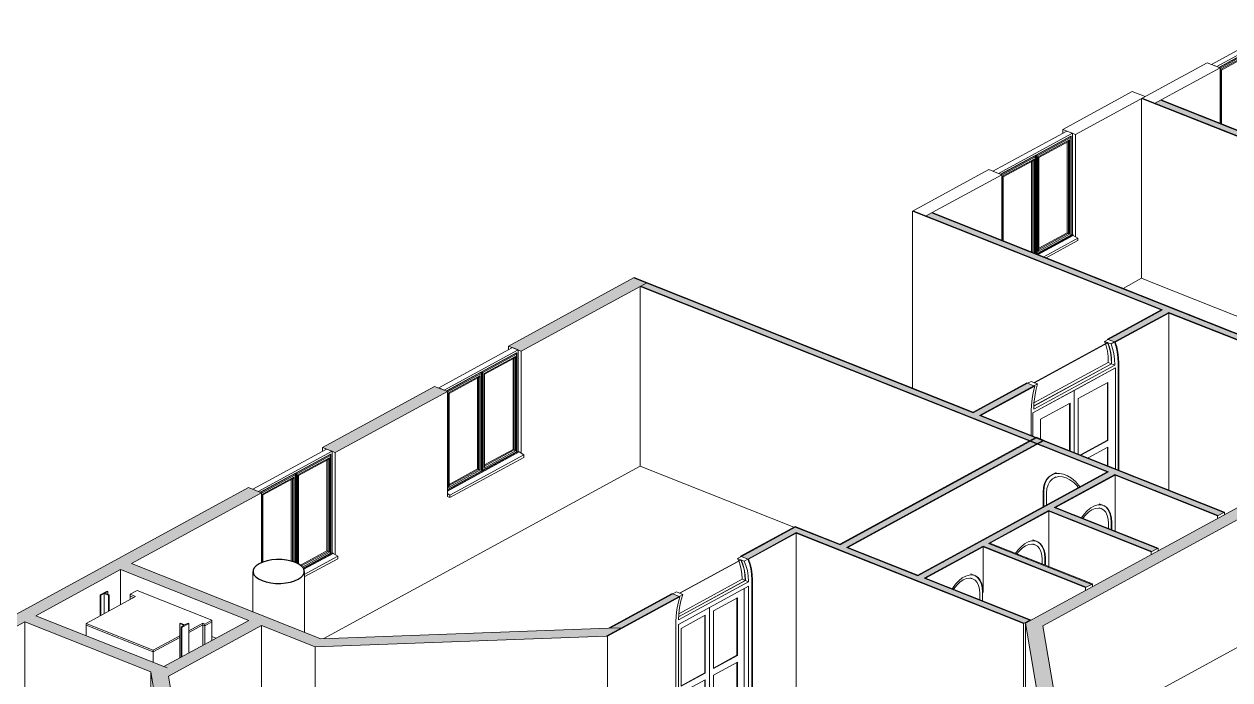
# Model space of a CAD drawing. Header units: millimetres. Extents: x -44545 to 51785, y -22696 to 32686.
# Drawn here: x -12067 to 2243, y 8162 to 15943 of the extents above; entities that cross this region are included whole.
import ezdxf

# ---------------------------------------------------------------- set-up
doc = ezdxf.new("R2010")
doc.units = ezdxf.units.MM
for name, color, linetype, lineweight in [('A-COLS', 52, 'Continuous', 9), ('A-DOOR', 31, 'Continuous', 9), ('A-DOOR-FRAM', 31, 'Continuous', 9), ('A-DOOR-GLAZ', 31, 'Continuous', 9), ('A-FLOR', 192, 'Continuous', 9), ('A-GLAZ', 151, 'Continuous', 9), ('A-WALL', 113, 'Continuous', 9), ('A-WALL-FNSH', 113, 'Continuous', 25), ('A-WALL-PATT', 111, 'Continuous', 25), ('I-WALL', 2, 'Continuous', 9), ('Q-SPCQ', 91, 'Continuous', 9), ('S-FNDN', 32, 'Continuous', 9)]:
    doc.layers.add(name, color=color, linetype=linetype, lineweight=lineweight)
pattern_1 = [(0, (-8200.58, -15301.14), (812.8, 94.516), [33.528, -576.072, 33.528, -3827.272]), (0, (-8200.58, -15301.14), (812.8, 94.516), [-643.128, -576.072, 33.528, -1185.672, -2032]), (0, (-8200.58, -15301.14), (812.8, 94.516), [-2438.4, 33.528, -576.072, 33.528, -1388.872]), (0, (-8200.58, -15301.14), (812.8, 94.516), [-3081.528, -372.872, 33.528, -982.472]), (141.144, (-7895.78, -15253.88), (-582.37765, 280.1508), [21.528, -369.883, -2478.932]), (141.144, (-7895.78, -15253.88), (-582.37765, 280.1508), [-391.41, 21.528, -369.883, -2087.522]), (141.144, (-7895.78, -15253.88), (-582.37765, 280.1508), [-782.821, 21.528, -761.293, -1304.701]), (141.144, (-7895.78, -15253.88), (-582.37765, 280.1508), [-1565.641, 21.528, -369.883, -913.291]), (141.144, (-7895.78, -15253.88), (-582.37765, 280.1508), [-1957.051, 21.528, -239.413, -652.35]), (141.144, (-7895.78, -15253.88), (-582.37765, 280.1508), [-2217.992, 21.528, -630.823]), (218.856, (-7794.18, -15064.85), (-230.4253, -374.66855), [21.528, -369.883, -2478.932]), (218.856, (-7794.18, -15064.85), (-230.4253, -374.66855), [-391.41, 21.528, -369.883, -2087.522]), (218.856, (-7794.18, -15064.85), (-230.4253, -374.66855), [-782.821, 21.528, -761.293, -1304.701]), (218.856, (-7794.18, -15064.85), (-230.4253, -374.66855), [-1565.641, 21.528, -369.883, -913.291]), (218.856, (-7794.18, -15064.85), (-230.4253, -374.66855), [-1957.051, 21.528, -239.413, -652.35]), (218.856, (-7794.18, -15064.85), (-230.4253, -374.66855), [-2217.992, 21.528, -630.823])]

# ---------------------------------------------------------------- blocks, each defined once
blk = doc.blocks.new('Double Shutter-Arch - ext 2-236541-3D Section 3')
at = {"layer": 'A-DOOR'}
for p, q in [((-3935, 7260), (-3935, 9019)), ((-3935, 9019), (-3935, 7260)), ((-3887, 8982), (-3601, 9137)), ((-3607, 8453), (-3607, 9134)), ((-3601, 9137), (-3601, 8451)), ((-4270, 8773), (-3984, 8929)), ((-3990, 8245), (-3990, 8925)), ((-3984, 8929), (-3984, 8242)), ((-3887, 8296), (-3887, 8982)), ((-4270, 8087), (-4270, 8773)), ((-3887, 8301), (-3607, 8453)), ((-3601, 8451), (-3887, 8296)), ((-3607, 8453), (-3601, 8451)), ((-3887, 8216), (-3601, 8372)), ((-3607, 7666), (-3607, 8368)), ((-3601, 8372), (-3601, 7663)), ((-4270, 8092), (-3990, 8245)), ((-3984, 8242), (-4270, 8087)), ((-4270, 8007), (-3984, 8163)), ((-3990, 8245), (-3984, 8242)), ((-3990, 7457), (-3990, 8160)), ((-3984, 8163), (-3984, 7455)), ((-3887, 7508), (-3887, 8216)), ((-4270, 7299), (-4270, 8007)), ((-3887, 7513), (-3607, 7666)), ((-3601, 7663), (-3887, 7508)), ((-3607, 7666), (-3601, 7663)), ((-4270, 7304), (-3990, 7457)), ((-3984, 7455), (-4270, 7299)), ((-3990, 7457), (-3984, 7455)), ((-3935, 7260), (-3520, 7486)), ((-4302, 7060), (-3935, 7260))]:
    blk.add_line(p, q, dxfattribs=at)
at = {"layer": 'A-DOOR-FRAM', "lineweight": 18}
for p, q in [((-3555, 9626), (-3599, 9602)), ((-3599, 9602), (-3523, 9572)), ((-3479, 9596), (-3555, 9626)), ((-3523, 9572), (-3479, 9596)), ((-4325, 9207), (-4369, 9183)), ((-4369, 9183), (-4293, 9153)), ((-4249, 9176), (-4325, 9207)), ((-4293, 9153), (-4249, 9176))]:
    blk.add_line(p, q, dxfattribs=at)
at = {"layer": 'A-DOOR-FRAM'}
for p, q in [((-3586, 9575), (-3599, 9602)), ((-3550, 9426), (-3560, 9491)), ((-3470, 9326), (-4302, 8873)), ((-4298, 8946), (-3547, 9356)), ((-3547, 9356), (-3550, 9426)), ((-3507, 9340), (-3547, 9356)), ((-3470, 9326), (-3507, 9340)), ((-3432, 7488), (-3432, 9347)), ((-4302, 8820), (-3470, 9272)), ((-3520, 7486), (-3520, 9246)), ((-3470, 9272), (-3470, 7467)), ((-4302, 8820), (-4302, 7014)), ((-3470, 7467), (-3520, 7486)), ((-3470, 7467), (-3432, 7488)), ((-4302, 7014), (-4331, 6998))]:
    blk.add_line(p, q, dxfattribs=at)
for points in [[(-3432, 9347, 0), (-3435, 9416, 0), (-3443, 9482, 0), (-3458, 9542, 0), (-3479, 9596, 0)], [(-3560, 9491, 0), (-3576, 9550, 0), (-3586, 9575, 0)], [(-3523, 9572, 0), (-3500, 9520, 0), (-3484, 9461, 0), (-3474, 9395, 0), (-3470, 9326, 0)], [(-4302, 8873, 0), (-4298, 8946, 0), (-4288, 9022, 0), (-4272, 9099, 0), (-4249, 9176, 0)]]:
    blk.add_polyline3d(points, dxfattribs=at)
at = {"layer": 'A-DOOR-GLAZ', "lineweight": 18}
for p, q in [((-3562, 9588), (-4289, 9192)), ((-3559, 9587), (-3562, 9588)), ((-4286, 9191), (-3559, 9587)), ((-4289, 9192), (-4286, 9191))]:
    blk.add_line(p, q, dxfattribs=at)
at = {"layer": 'A-DOOR-GLAZ'}
for p, q in [((-3562, 9588), (-3561, 9586)), ((-3510, 9341), (-4300, 8911)), ((-4300, 8908), (-3507, 9340)), ((-3510, 9341), (-3507, 9340))]:
    blk.add_line(p, q, dxfattribs=at)
for points in [[(-3561, 9585, 0), (-3540, 9535, 0), (-3523, 9476, 0), (-3513, 9411, 0), (-3510, 9341, 0)], [(-3507, 9340, 0), (-3510, 9410, 0), (-3520, 9475, 0), (-3537, 9534, 0), (-3559, 9587, 0)]]:
    blk.add_polyline3d(points, dxfattribs=at)
blk = doc.blocks.new('Double Shutter-Arch - ext-V36-3D Section 3')
at = {"layer": 'A-DOOR'}
for p, q in [((886, 11863), (395, 11596)), ((886, 10666), (886, 11863)), ((395, 11596), (-95, 11329)), ((395, 11596), (395, 10861)), ((395, 10861), (395, 11596)), ((444, 11499), (795, 11690)), ((789, 11006), (789, 11687)), ((795, 11690), (795, 11004)), ((444, 10842), (444, 11499)), ((-95, 11329), (-95, 11056)), ((-4, 11255), (347, 11446)), ((341, 10883), (341, 11443)), ((347, 11446), (347, 10880)), ((-4, 11020), (-4, 11255)), ((469, 10832), (789, 11006)), ((795, 11004), (475, 10830)), ((559, 10796), (795, 10924)), ((795, 11004), (789, 11006)), ((789, 10705), (789, 10921)), ((795, 10924), (795, 10703))]:
    blk.add_line(p, q, dxfattribs=at)
at = {"layer": 'A-DOOR-FRAM', "lineweight": 18}
for p, q in [((798, 12202), (755, 12179)), ((755, 12179), (832, 12149)), ((874, 12172), (798, 12202)), ((832, 12149), (874, 12172)), ((-117, 11704), (-159, 11681)), ((-159, 11681), (-83, 11651)), ((-41, 11674), (-117, 11704)), ((-83, 11651), (-41, 11674))]:
    blk.add_line(p, q, dxfattribs=at)
at = {"layer": 'A-DOOR-FRAM'}
for p, q in [((766, 12151), (755, 12179)), ((876, 11898), (-85, 11374)), ((-82, 11448), (800, 11928)), ((839, 11913), (800, 11928)), ((876, 11898), (839, 11913)), ((915, 11919), (915, 10655)), ((-95, 11329), (886, 11863)), ((886, 11863), (886, 10666)), ((-95, 11056), (-95, 11329))]:
    blk.add_line(p, q, dxfattribs=at)
for points in [[(915, 11919, 0), (912, 11988, 0), (905, 12054, 0), (892, 12115, 0), (874, 12172, 0)], [(800, 11928, 0), (797, 11998, 0), (789, 12063, 0), (775, 12124, 0), (766, 12151, 0)], [(832, 12149, 0), (851, 12094, 0), (865, 12033, 0), (873, 11967, 0), (876, 11898, 0)], [(-85, 11374, 0), (-82, 11447, 0), (-74, 11522, 0), (-60, 11597, 0), (-41, 11674, 0)]]:
    blk.add_polyline3d(points, dxfattribs=at)
at = {"layer": 'A-DOOR-GLAZ', "lineweight": 18}
for p, q in [((792, 12165), (-80, 11690)), ((-77, 11688), (795, 12163)), ((795, 12163), (792, 12165)), ((-80, 11690), (-77, 11688))]:
    blk.add_line(p, q, dxfattribs=at)
at = {"layer": 'A-DOOR-GLAZ'}
for p, q in [((-84, 11410), (839, 11913)), ((836, 11914), (-83, 11413)), ((836, 11914), (839, 11913))]:
    blk.add_line(p, q, dxfattribs=at)
for points in [[(792, 12165, 0), (811, 12109, 0), (812, 12107, 0)], [(839, 11913, 0), (837, 11982, 0), (828, 12047, 0), (814, 12108, 0), (795, 12163, 0)], [(812, 12106, 0), (825, 12049, 0), (834, 11983, 0), (836, 11914, 0)]]:
    blk.add_polyline3d(points, dxfattribs=at)
blk = doc.blocks.new('Single Arch - wc-V37-3D Section 3')
at = {"layer": 'A-DOOR'}
for p, q in [((177, 10570), (154, 10557)), ((68, 10382), (68, 10238))]:
    blk.add_line(p, q, dxfattribs=at)
blk.add_polyline3d([(444, 10444, 0), (429, 10463, 0), (389, 10504, 0), (345, 10536, 0), (300, 10560, 0), (255, 10572, 0), (211, 10574, 0), (171, 10565, 0), (136, 10546, 0), (107, 10516, 0), (85, 10478, 0), (72, 10433, 0), (68, 10382, 0)], dxfattribs=at)
at = {"layer": 'A-DOOR-FRAM'}
for p, q in [((180, 10623), (132, 10597)), ((34, 10395), (34, 10220)), ((68, 10238), (68, 10382))]:
    blk.add_line(p, q, dxfattribs=at)
for points in [[(103, 10577, 0), (73, 10543, 0), (52, 10500, 0), (38, 10450, 0), (34, 10395, 0)], [(68, 10382, 0), (72, 10433, 0), (85, 10478, 0), (107, 10516, 0), (136, 10546, 0), (171, 10565, 0), (211, 10574, 0), (255, 10572, 0), (300, 10560, 0), (345, 10536, 0), (389, 10504, 0), (429, 10463, 0), (444, 10444, 0)]]:
    blk.add_polyline3d(points, dxfattribs=at)
blk = doc.blocks.new('Single Arch - wc-V38-3D Section 3')
at = {"layer": 'A-DOOR'}
for p, q in [((718, 10194), (691, 10204)), ((803, 9957), (803, 10018))]:
    blk.add_line(p, q, dxfattribs=at)
blk.add_polyline3d([(803, 10018, 0), (800, 10069, 0), (788, 10113, 0), (770, 10150, 0), (745, 10177, 0), (715, 10195, 0), (681, 10201, 0), (644, 10196, 0), (605, 10180, 0), (567, 10154, 0), (530, 10118, 0), (498, 10079, 0)], dxfattribs=at)
at = {"layer": 'A-DOOR-FRAM'}
for p, q in [((734, 10236), (693, 10252)), ((803, 10018), (803, 9957)), ((833, 9946), (833, 10034))]:
    blk.add_line(p, q, dxfattribs=at)
for points in [[(498, 10079, 0), (530, 10118, 0), (567, 10154, 0), (605, 10180, 0), (644, 10196, 0), (681, 10201, 0), (715, 10195, 0), (745, 10177, 0), (770, 10150, 0), (788, 10113, 0), (800, 10069, 0), (803, 10018, 0)], [(833, 10034, 0), (829, 10089, 0), (817, 10138, 0), (799, 10179, 0), (773, 10210, 0), (745, 10231, 0)]]:
    blk.add_polyline3d(points, dxfattribs=at)
blk = doc.blocks.new('Single Arch - wc-V39-3D Section 3')
at = {"layer": 'A-DOOR'}
for p, q in [((-69, 9765), (-96, 9775)), ((16, 9536), (16, 9589))]:
    blk.add_line(p, q, dxfattribs=at)
blk.add_polyline3d([(16, 9589, 0), (12, 9640, 0), (1, 9684, 0), (-17, 9721, 0), (-42, 9748, 0), (-72, 9766, 0), (-106, 9772, 0), (-143, 9767, 0), (-182, 9751, 0), (-221, 9725, 0), (-258, 9689, 0), (-285, 9656, 0)], dxfattribs=at)
at = {"layer": 'A-DOOR-FRAM'}
for p, q in [((-53, 9807), (-94, 9823)), ((16, 9589), (16, 9536)), ((45, 9524), (45, 9605))]:
    blk.add_line(p, q, dxfattribs=at)
for points in [[(-285, 9656, 0), (-258, 9689, 0), (-221, 9725, 0), (-182, 9751, 0), (-143, 9767, 0), (-106, 9772, 0), (-72, 9766, 0), (-42, 9748, 0), (-17, 9721, 0), (1, 9684, 0), (12, 9640, 0), (16, 9589, 0)], [(45, 9605, 0), (41, 9660, 0), (30, 9709, 0), (11, 9750, 0), (-14, 9782, 0), (-43, 9802, 0)]]:
    blk.add_polyline3d(points, dxfattribs=at)
blk = doc.blocks.new('Single Arch - wc-V40-3D Section 3')
at = {"layer": 'A-DOOR'}
for p, q in [((-810, 9361), (-836, 9372)), ((-724, 9112), (-724, 9186))]:
    blk.add_line(p, q, dxfattribs=at)
blk.add_polyline3d([(-724, 9186, 0), (-728, 9237, 0), (-739, 9281, 0), (-758, 9318, 0), (-782, 9345, 0), (-812, 9362, 0), (-847, 9369, 0), (-884, 9364, 0), (-922, 9348, 0), (-961, 9322, 0), (-998, 9286, 0), (-1032, 9243, 0), (-1037, 9236, 0)], dxfattribs=at)
at = {"layer": 'A-DOOR-FRAM'}
for p, q in [((-793, 9403), (-834, 9420)), ((-724, 9186), (-724, 9112)), ((-695, 9100), (-695, 9202))]:
    blk.add_line(p, q, dxfattribs=at)
for points in [[(-1037, 9236, 0), (-1032, 9243, 0), (-998, 9286, 0), (-961, 9322, 0), (-922, 9348, 0), (-884, 9364, 0), (-847, 9369, 0), (-812, 9362, 0), (-782, 9345, 0), (-758, 9318, 0), (-739, 9281, 0), (-728, 9237, 0), (-724, 9186, 0)], [(-695, 9202, 0), (-699, 9257, 0), (-710, 9305, 0), (-729, 9346, 0), (-754, 9378, 0), (-783, 9399, 0)]]:
    blk.add_polyline3d(points, dxfattribs=at)
blk = doc.blocks.new('M_Electric Lift-4 Person Wall Based - Type 1-151374-3D Section 3')
at = {"layer": 'Q-SPCQ'}
for p, q in [((-11083, 9214), (-11165, 9170)), ((-11165, 9170), (-11156, 9166)), ((-11165, 8921), (-11165, 9170)), ((-11156, 9166), (-11116, 9185)), ((-11156, 8927), (-11156, 9166)), ((-11116, 9185), (-11067, 9165)), ((-11116, 9185), (-11116, 8948)), ((-11108, 9189), (-11073, 9211)), ((-11059, 9170), (-11108, 9189)), ((-11073, 9211), (-11083, 9214)), ((-11073, 9176), (-11073, 9211)), ((-11067, 9165), (-11059, 9170)), ((-11067, 8975), (-11067, 9165)), ((-11059, 8980), (-11059, 9170)), ((-10726, 9223), (-10810, 9177)), ((-10810, 9177), (-10744, 9151)), ((-10810, 9157), (-10810, 9177)), ((-9838, 8870), (-10726, 9223)), ((-10744, 9151), (-11332, 8831)), ((-10765, 9139), (-10810, 9157)), ((-10810, 9157), (-10765, 9139)), ((-10810, 9115), (-10810, 9157)), ((-11332, 8831), (-10534, 8513)), ((-11332, 8831), (-11332, 8811)), ((-10534, 8494), (-11332, 8811)), ((-11332, 8811), (-10534, 8494)), ((-11332, 8811), (-11332, 8686)), ((-10211, 8833), (-10219, 8829)), ((-10219, 8829), (-10170, 8809)), ((-10219, 8422), (-10219, 8829)), ((-10162, 8814), (-10211, 8833)), ((-10170, 8809), (-10205, 8788)), ((-10205, 8788), (-10195, 8784)), ((-10205, 8788), (-10205, 8430)), ((-10195, 8784), (-10113, 8829)), ((-10195, 8435), (-10195, 8784)), ((-10122, 8833), (-10162, 8814)), ((-10113, 8829), (-10122, 8833)), ((-10113, 8743), (-9946, 8834)), ((-10113, 8480), (-10113, 8829)), ((-9946, 8814), (-10113, 8723)), ((-10113, 8723), (-9946, 8814)), ((-9946, 8834), (-9922, 8824)), ((-9946, 8814), (-9946, 8834)), ((-9922, 8805), (-9946, 8814)), ((-9946, 8814), (-9922, 8805)), ((-9946, 8571), (-9946, 8814)), ((-9922, 8824), (-9838, 8870)), ((-9838, 8851), (-9922, 8805)), ((-9922, 8805), (-9838, 8851)), ((-9922, 8805), (-9922, 8824)), ((-9922, 8584), (-9922, 8805)), ((-9838, 8851), (-9838, 8870)), ((-9838, 8630), (-9838, 8851)), ((-10534, 8513), (-10219, 8685)), ((-10219, 8665), (-10534, 8494)), ((-10534, 8494), (-10219, 8665)), ((-10534, 8494), (-10534, 8513)), ((-10534, 8369), (-10534, 8494))]:
    blk.add_line(p, q, dxfattribs=at)
blk = doc.blocks.new('Arched _2_ - Arched _2_-V48-3D Section 3')
at = {"layer": 'A-GLAZ', "lineweight": 18}
for p, q in [((-8478, 10901), (-9354, 10423)), ((-8412, 10875), (-8478, 10901)), ((-9289, 10397), (-8412, 10875)), ((-9354, 10423), (-9289, 10397))]:
    blk.add_line(p, q, dxfattribs=at)
at = {"layer": 'A-GLAZ'}
for p, q in [((-8432, 10841), (-8847, 10615)), ((-8843, 10613), (-8427, 10840)), ((-8430, 10825), (-8832, 10606)), ((-8444, 10798), (-8818, 10594)), ((-8460, 10778), (-8811, 10587)), ((-8473, 10770), (-8473, 9693)), ((-8444, 10798), (-8460, 10778)), ((-8460, 9687), (-8460, 10778)), ((-8444, 9676), (-8444, 10798)), ((-8432, 10841), (-8427, 10840)), ((-8427, 10840), (-8430, 10825)), ((-8430, 10825), (-8430, 9665)), ((-8427, 10840), (-8427, 9661)), ((-8412, 10865), (-8412, 9671)), ((-8854, 10612), (-9265, 10388)), ((-9260, 10386), (-8850, 10610)), ((-8852, 10595), (-9251, 10377)), ((-8854, 10612), (-8850, 10610)), ((-8850, 10610), (-8852, 10595)), ((-8852, 10595), (-8852, 9557)), ((-8850, 10610), (-8850, 9557)), ((-8843, 10613), (-8847, 10615)), ((-8847, 10615), (-8847, 9556)), ((-8843, 9554), (-8843, 10613)), ((-8832, 10606), (-8843, 10613)), ((-8832, 9548), (-8832, 10606)), ((-8811, 10587), (-8818, 10594)), ((-8818, 10594), (-8818, 9541)), ((-8866, 10568), (-9240, 10364)), ((-8882, 10548), (-9233, 10357)), ((-8896, 10540), (-8896, 9571)), ((-8866, 10568), (-8882, 10548)), ((-8882, 9567), (-8882, 10548)), ((-8866, 9562), (-8866, 10568)), ((-8811, 10587), (-8811, 9538)), ((-9233, 10357), (-9240, 10364)), ((-9240, 10364), (-9240, 9557)), ((-9233, 10357), (-9233, 9560)), ((-8473, 9693), (-8787, 9522)), ((-8777, 9515), (-8460, 9687)), ((-8765, 9501), (-8444, 9676)), ((-8430, 9665), (-8754, 9488)), ((-8427, 9661), (-8751, 9484)), ((-8401, 9666), (-8748, 9477)), ((-8401, 9663), (-8747, 9474)), ((-8346, 9630), (-8742, 9414)), ((-8346, 9600), (-8742, 9384)), ((-8473, 9693), (-8460, 9687)), ((-8460, 9687), (-8444, 9676)), ((-8430, 9665), (-8427, 9661)), ((-8427, 9663), (-8412, 9671)), ((-8412, 9671), (-8401, 9666)), ((-8401, 9666), (-8401, 9663)), ((-8401, 9663), (-8346, 9630)), ((-8346, 9630), (-8346, 9600))]:
    blk.add_line(p, q, dxfattribs=at)
blk.add_polyline3d([(-8412, 10865, 0), (-8412, 10870, 0), (-8412, 10875, 0)], dxfattribs=at)
blk = doc.blocks.new('Arched _2_ - Arched _2_-V47-3D Section 3')
at = {"layer": 'A-GLAZ', "lineweight": 18}
for p, q in [((-12926, 8478), (-13802, 8000)), ((-13737, 7974), (-12860, 8452)), ((-12860, 8452), (-12926, 8478)), ((-13802, 8000), (-13737, 7974))]:
    blk.add_line(p, q, dxfattribs=at)
at = {"layer": 'A-GLAZ'}
for p, q in [((-12880, 8418), (-13295, 8192)), ((-13291, 8190), (-12875, 8417)), ((-12878, 8401), (-13279, 8183)), ((-12892, 8374), (-13265, 8171)), ((-12908, 8355), (-13258, 8164)), ((-12921, 8347), (-12921, 7269)), ((-12892, 8374), (-12908, 8355)), ((-12908, 7264), (-12908, 8355)), ((-12892, 7253), (-12892, 8374)), ((-12880, 8418), (-12875, 8417)), ((-12875, 8417), (-12878, 8401)), ((-12878, 8401), (-12878, 7241)), ((-12875, 8417), (-12875, 7237)), ((-12860, 8442), (-12860, 7248)), ((-13302, 8188), (-13712, 7965)), ((-13708, 7963), (-13297, 8187)), ((-13300, 8172), (-13699, 7954)), ((-13302, 8188), (-13297, 8187)), ((-13297, 8187), (-13300, 8172)), ((-13300, 8172), (-13300, 7011)), ((-13297, 8187), (-13297, 7007)), ((-13291, 8190), (-13295, 8192)), ((-13295, 8192), (-13295, 7013)), ((-13291, 7011), (-13291, 8190)), ((-13279, 8183), (-13291, 8190)), ((-13279, 7023), (-13279, 8183)), ((-13258, 8164), (-13265, 8171)), ((-13265, 8171), (-13265, 7050)), ((-13258, 8164), (-13258, 7073)), ((-13314, 8145), (-13687, 7941)), ((-13330, 8125), (-13680, 7934)), ((-13343, 8117), (-13343, 7039)), ((-13314, 8145), (-13330, 8125)), ((-13330, 7034), (-13330, 8125)), ((-13314, 7023), (-13314, 8145)), ((-13680, 7934), (-13687, 7941)), ((-13687, 7941), (-13687, 6820)), ((-13680, 7934), (-13680, 6843)), ((-12849, 7243), (-13699, 6780)), ((-12849, 7240), (-13699, 6776)), ((-12794, 7206), (-13670, 6729)), ((-12794, 7176), (-13670, 6699)), ((-12875, 7237), (-13291, 7011)), ((-12878, 7241), (-13279, 7023)), ((-13265, 7050), (-12892, 7253)), ((-12921, 7269), (-13258, 7086)), ((-13258, 7073), (-12908, 7264)), ((-12921, 7269), (-12908, 7264)), ((-12908, 7264), (-12892, 7253)), ((-12878, 7241), (-12875, 7237)), ((-12875, 7240), (-12860, 7248)), ((-12860, 7248), (-12849, 7243)), ((-12849, 7243), (-12849, 7240)), ((-12849, 7240), (-12794, 7206)), ((-12794, 7206), (-12794, 7176)), ((-13687, 6820), (-13314, 7023)), ((-13343, 7039), (-13680, 6856)), ((-13680, 6843), (-13330, 7034)), ((-13343, 7039), (-13330, 7034)), ((-13330, 7034), (-13314, 7023)), ((-13297, 7010), (-13293, 7012)), ((-13291, 7011), (-13295, 7013)), ((-13279, 7023), (-13291, 7011)), ((-13258, 7073), (-13265, 7050)), ((-13300, 7011), (-13699, 6794)), ((-13297, 7007), (-13699, 6789)), ((-13300, 7011), (-13297, 7007)), ((-13670, 6729), (-13699, 6746)), ((-13680, 6843), (-13687, 6820)), ((-13670, 6699), (-13670, 6729)), ((-13699, 6710), (-13670, 6699))]:
    blk.add_line(p, q, dxfattribs=at)
blk.add_polyline3d([(-12860, 8442, 0), (-12860, 8447, 0), (-12860, 8452, 0)], dxfattribs=at)
blk = doc.blocks.new('Arched _2_ - Arched _2_-211956-3D Section 3')
at = {"layer": 'A-GLAZ', "lineweight": 18}
for p, q in [((308, 14675), (-569, 14197)), ((-503, 14171), (373, 14649)), ((373, 14649), (308, 14675)), ((-569, 14197), (-503, 14171))]:
    blk.add_line(p, q, dxfattribs=at)
at = {"layer": 'A-GLAZ'}
for p, q in [((354, 14615), (-62, 14389)), ((-58, 14387), (358, 14614)), ((355, 14599), (-46, 14380)), ((354, 14615), (358, 14614)), ((358, 14614), (355, 14599)), ((355, 14599), (355, 13439)), ((358, 14614), (358, 13435)), ((373, 14639), (373, 13445)), ((341, 14572), (-32, 14368)), ((326, 14552), (-25, 14361)), ((312, 14544), (312, 13467)), ((341, 14572), (326, 14552)), ((326, 13461), (326, 14552)), ((341, 13450), (341, 14572)), ((-68, 14386), (-479, 14162)), ((-475, 14160), (-64, 14384)), ((-67, 14369), (-465, 14151)), ((-81, 14342), (-454, 14138)), ((-97, 14322), (-447, 14131)), ((-110, 14315), (-110, 13239)), ((-81, 14342), (-97, 14322)), ((-97, 13233), (-97, 14322)), ((-81, 13227), (-81, 14342)), ((-68, 14386), (-64, 14384)), ((-64, 14384), (-67, 14369)), ((-67, 14369), (-67, 13221)), ((-64, 14384), (-64, 13220)), ((-58, 14387), (-62, 14389)), ((-62, 14389), (-62, 13219)), ((-58, 13218), (-58, 14387)), ((-46, 14380), (-58, 14387)), ((-46, 13220), (-46, 14380)), ((-25, 14361), (-32, 14368)), ((-32, 14368), (-32, 13247)), ((-25, 14361), (-25, 13270)), ((-447, 14131), (-454, 14138)), ((-454, 14138), (-454, 13375)), ((-447, 14131), (-447, 13372)), ((312, 13467), (-25, 13283)), ((-25, 13270), (326, 13461)), ((312, 13467), (326, 13461)), ((326, 13461), (341, 13450)), ((358, 13435), (-47, 13214)), ((355, 13439), (-46, 13220)), ((384, 13440), (-38, 13210)), ((384, 13437), (-34, 13209)), ((-32, 13247), (341, 13450)), ((440, 13404), (33, 13182)), ((440, 13374), (64, 13169)), ((355, 13439), (358, 13435)), ((358, 13437), (373, 13445)), ((373, 13445), (384, 13440)), ((384, 13440), (384, 13437)), ((384, 13437), (440, 13404)), ((440, 13404), (440, 13374)), ((-46, 13220), (-51, 13215)), ((-25, 13270), (-32, 13247))]:
    blk.add_line(p, q, dxfattribs=at)
blk.add_polyline3d([(373, 14639, 0), (373, 14644, 0), (373, 14649, 0)], dxfattribs=at)
blk = doc.blocks.new('Arched _2_ - Arched _2_-V49-3D Section 3')
at = {"layer": 'A-GLAZ', "lineweight": 18}
for p, q in [((2899, 15943), (2023, 15466)), ((2088, 15440), (2964, 15918)), ((2964, 15918), (2899, 15943)), ((2023, 15466), (2088, 15440))]:
    blk.add_line(p, q, dxfattribs=at)
at = {"layer": 'A-GLAZ'}
for p, q in [((2965, 15908), (2965, 14714)), ((2945, 15884), (2530, 15658)), ((2534, 15656), (2949, 15882)), ((2947, 15867), (2545, 15648)), ((2933, 15840), (2559, 15637)), ((2917, 15820), (2566, 15629)), ((2903, 15813), (2903, 14735)), ((2933, 15840), (2917, 15820)), ((2917, 14730), (2917, 15820)), ((2933, 14719), (2933, 15840)), ((2945, 15884), (2949, 15882)), ((2949, 15882), (2947, 15867)), ((2947, 15867), (2947, 14707)), ((2949, 15882), (2949, 14703)), ((2523, 15654), (2112, 15430)), ((2117, 15429), (2527, 15652)), ((2525, 15637), (2126, 15420)), ((2511, 15610), (2137, 15407)), ((2511, 15610), (2495, 15590)), ((2511, 14615), (2511, 15610)), ((2523, 15654), (2527, 15652)), ((2527, 15652), (2525, 15637)), ((2525, 15637), (2525, 14609)), ((2527, 15652), (2527, 14608)), ((2534, 15656), (2530, 15658)), ((2530, 15658), (2530, 14607)), ((2534, 14605), (2534, 15656)), ((2545, 15648), (2534, 15656)), ((2545, 14601), (2545, 15648)), ((2566, 15629), (2559, 15637)), ((2559, 15637), (2559, 14595)), ((2566, 15629), (2566, 14593)), ((2495, 15590), (2144, 15399)), ((2481, 15583), (2481, 14626)), ((2495, 14621), (2495, 15590)), ((2144, 15399), (2137, 15407)), ((2137, 15407), (2137, 14763)), ((2144, 15399), (2144, 14760)), ((2903, 14735), (2610, 14575)), ((2624, 14570), (2917, 14730)), ((2644, 14562), (2933, 14719)), ((2947, 14707), (2665, 14553)), ((2949, 14703), (2671, 14551)), ((2976, 14709), (2680, 14547)), ((2976, 14705), (2684, 14546)), ((3031, 14672), (2751, 14519)), ((3031, 14642), (2782, 14507)), ((2903, 14735), (2917, 14730)), ((2917, 14730), (2933, 14719)), ((2947, 14707), (2949, 14703)), ((2949, 14706), (2965, 14714)), ((2965, 14714), (2976, 14709)), ((2976, 14709), (2976, 14705)), ((2976, 14705), (3031, 14672)), ((3031, 14672), (3031, 14642))]:
    blk.add_line(p, q, dxfattribs=at)
blk.add_polyline3d([(2965, 15908, 0), (2965, 15913, 0), (2964, 15918, 0)], dxfattribs=at)

msp = doc.modelspace()

# ---------------------------------------------------------------- hatches: boundary and pattern name
at = {"layer": 'A-WALL-PATT', "lineweight": 9}
h = msp.add_hatch(dxfattribs=at)
h.set_pattern_fill('FP_1', color=256, style=0, pattern_type=2)
h.set_pattern_definition(pattern_1)
h.paths.add_polyline_path([(5387, 13397), (5394, 13401), (1203, 15065), (1195, 15061), (5377, 13400)], flags=0)
at = {"layer": 'A-WALL-PATT'}
for points in [[(5470, 13371), (5535, 13406), (1420, 15040), (1355, 15005), (5394, 13401)], [(2904, 11973), (2969, 12008), (-1298, 13703), (-1363, 13668), (2154, 12271)], [(-3779, 12450), (-3714, 12486), (-4684, 12871), (-4748, 12835)], [(2105, 10113), (2170, 10149), (-3714, 12486), (-3779, 12450), (1312, 10428)], [(-2307, 9733), (30, 11007), (-46, 11037), (-2383, 9764)], [(-1385, 9367), (879, 10600), (803, 10630), (-1461, 9397)], [(1318, 9684), (1383, 9720), (157, 10207), (92, 10171), (1312, 9687)], [(-197, 8834), (-132, 8870), (-2839, 9945), (-2904, 9909), (-370, 8903)], [(539, 9260), (604, 9295), (-622, 9782), (-687, 9747), (471, 9287)]]:
    msp.add_hatch(color=256, dxfattribs=at).paths.add_polyline_path(points, flags=0)
at = {"layer": 'A-WALL-PATT', "lineweight": 9}
h = msp.add_hatch(dxfattribs=at)
h.set_pattern_fill('FP_1', color=256, style=0, pattern_type=2)
h.set_pattern_definition(pattern_1)
h.paths.add_polyline_path([(5544, 13403), (5552, 13407), (5543, 13410), (5535, 13406)], flags=0)
h.paths.add_polyline_path([(5459, 13436), (5467, 13441), (1428, 15045), (1420, 15040), (5174, 13550)], flags=0)
h = msp.add_hatch(dxfattribs=at)
h.set_pattern_fill('FP_1', color=256, style=0, pattern_type=2)
h.set_pattern_definition(pattern_1)
h.paths.add_polyline_path([(2906, 11965), (2914, 11969), (1519, 12523), (1511, 12519), (2898, 11968)], flags=0)
h.paths.add_polyline_path([(1435, 12549), (1443, 12554), (-1515, 13728), (-1523, 13724), (1426, 12553)], flags=0)
h = msp.add_hatch(dxfattribs=at)
h.set_pattern_fill('FP_1', color=256, style=0, pattern_type=2)
h.set_pattern_definition(pattern_1)
h.paths.add_polyline_path([(2893, 12038), (2901, 12043), (-1290, 13707), (-1298, 13703), (2154, 12332)], flags=0)
for points in [[(24, 8805), (7929, 13111), (7647, 13101), (1, 8936), (24, 8806)], [(-9402, 8867), (-9272, 8938), (-10793, 9542), (-10923, 9471), (-9623, 8955)], [(-10563, 8258), (-10585, 8389), (-11929, 8923), (-12059, 8852), (-11306, 8553)], [(-10353, 8206), (-9120, 8878), (-9272, 8938), (-10408, 8319), (-10370, 8304)], [(-8613, 8554), (-8331, 8564), (-9120, 8878), (-9250, 8807), (-8782, 8621)], [(1010, 2986), (1, 8936), (-182, 8836), (795, 3071), (892, 3033)], [(-8331, 8564), (-5159, 8681), (-4975, 8781), (-8546, 8650), (-8361, 8576)], [(-9483, 1887), (-9283, 1895), (-10370, 8304), (-10585, 8389), (-9583, 2480)]]:
    msp.add_hatch(color=256, dxfattribs=at).paths.add_polyline_path(points, flags=0)
h = msp.add_hatch(color=256, dxfattribs=at)
h.paths.add_polyline_path([(-11994, 8888), (-9251, 10382), (-9403, 10443), (-12146, 8948)], flags=0)
h.paths.add_polyline_path([(-8374, 10860), (-7043, 11585), (-7195, 11645), (-8527, 10920)], flags=0)
h.paths.add_polyline_path([(-6167, 12063), (-4684, 12871), (-4836, 12931), (-6319, 12123)], flags=0)
h = msp.add_hatch(dxfattribs=at)
h.set_pattern_fill('FP_1', color=256, style=0, pattern_type=2)
h.set_pattern_definition(pattern_1)
h.paths.add_polyline_path([(-3714, 12486), (-3706, 12490), (-4828, 12935), (-4836, 12931), (-4684, 12871)], flags=0)
h = msp.add_hatch(dxfattribs=at)
h.set_pattern_fill('FP_1', color=256, style=0, pattern_type=2)
h.set_pattern_definition(pattern_1)
h.paths.add_polyline_path([(-3787, 12446), (-3779, 12450), (-4748, 12835), (-4756, 12831)], flags=0)
h = msp.add_hatch(dxfattribs=at)
h.set_pattern_fill('FP_1', color=256, style=0, pattern_type=2)
h.set_pattern_definition(pattern_1)
h.paths.add_polyline_path([(2097, 10109), (2105, 10113), (879, 10600), (872, 10596), (1312, 10421)], flags=0)
h.paths.add_polyline_path([(795, 10626), (803, 10630), (-3779, 12450), (-3787, 12446), (786, 10630)], flags=0)
h = msp.add_hatch(dxfattribs=at)
h.set_pattern_fill('FP_1', color=256, style=0, pattern_type=2)
h.set_pattern_definition(pattern_1)
h.paths.add_polyline_path([(2170, 10149), (2178, 10153), (-720, 11304), (-728, 11300), (1312, 10489)], flags=0)
h.paths.add_polyline_path([(-804, 11330), (-796, 11334), (-3706, 12490), (-3714, 12486), (-819, 11336)], flags=0)
h = msp.add_hatch(dxfattribs=at)
h.set_pattern_fill('FP_1', color=256, style=0, pattern_type=2)
h.set_pattern_definition(pattern_1)
h.paths.add_polyline_path([(-796, 11334), (-159, 11681), (-168, 11685), (-805, 11338), (-800, 11336)], flags=0)
h.paths.add_polyline_path([(798, 12202), (1435, 12549), (1426, 12553), (789, 12206)], flags=0)
at = {"layer": 'A-WALL-PATT'}
h = msp.add_hatch(color=256, dxfattribs=at)
h.paths.add_polyline_path([(-728, 11300), (-83, 11651), (-159, 11681), (-804, 11330)], flags=0)
h.paths.add_polyline_path([(874, 12172), (1519, 12523), (1443, 12554), (798, 12202)], flags=0)
at = {"layer": 'A-WALL-PATT', "lineweight": 9}
h = msp.add_hatch(dxfattribs=at)
h.set_pattern_fill('FP_1', color=256, style=0, pattern_type=2)
h.set_pattern_definition(pattern_1)
h.paths.add_polyline_path([(-711, 11300), (-74, 11647), (-83, 11651), (-720, 11304)], flags=0)
h.paths.add_polyline_path([(883, 12169), (1520, 12515), (1511, 12519), (874, 12172)], flags=0)
h = msp.add_hatch(dxfattribs=at)
h.set_pattern_fill('FP_1', color=256, style=0, pattern_type=2)
h.set_pattern_definition(pattern_1)
h.paths.add_polyline_path([(-2376, 9768), (-46, 11037), (-55, 11040), (-2385, 9771)], flags=0)
h = msp.add_hatch(dxfattribs=at)
h.set_pattern_fill('FP_1', color=256, style=0, pattern_type=2)
h.set_pattern_definition(pattern_1)
h.paths.add_polyline_path([(-2290, 9734), (39, 11003), (30, 11007), (-2300, 9738)], flags=0)
h = msp.add_hatch(dxfattribs=at)
h.set_pattern_fill('FP_1', color=256, style=0, pattern_type=2)
h.set_pattern_definition(pattern_1)
h.paths.add_polyline_path([(-1453, 9401), (795, 10626), (786, 10630), (-1462, 9405)], flags=0)
h = msp.add_hatch(dxfattribs=at)
h.set_pattern_fill('FP_1', color=256, style=0, pattern_type=2)
h.set_pattern_definition(pattern_1)
h.paths.add_polyline_path([(1383, 9720), (1391, 9724), (174, 10207), (166, 10203), (1312, 9748)], flags=0)
h = msp.add_hatch(dxfattribs=at)
h.set_pattern_fill('FP_1', color=256, style=0, pattern_type=2)
h.set_pattern_definition(pattern_1)
h.paths.add_polyline_path([(-5159, 8681), (-5142, 8681), (-4284, 9149), (-4293, 9153), (-4975, 8781)], flags=0)
h.paths.add_polyline_path([(-3470, 9593), (-2895, 9906), (-2904, 9909), (-3479, 9596)], flags=0)
h = msp.add_hatch(dxfattribs=at)
h.set_pattern_fill('FP_1', color=256, style=0, pattern_type=2)
h.set_pattern_definition(pattern_1)
h.paths.add_polyline_path([(-5133, 8775), (-5116, 8776), (-4369, 9183), (-4378, 9186), (-4576, 9079)], flags=0)
h.paths.add_polyline_path([(-3555, 9626), (-2908, 9979), (-2917, 9983), (-3564, 9630)], flags=0)
at = {"layer": 'A-WALL-PATT'}
h = msp.add_hatch(color=256, dxfattribs=at)
h.paths.add_polyline_path([(-5116, 8776), (-4975, 8781), (-4293, 9153), (-4369, 9183), (-4576, 9070)], flags=0)
h.paths.add_polyline_path([(-3479, 9596), (-2839, 9945), (-2915, 9975), (-3555, 9626)], flags=0)
at = {"layer": 'A-WALL-PATT', "lineweight": 9}
h = msp.add_hatch(dxfattribs=at)
h.set_pattern_fill('FP_1', color=256, style=0, pattern_type=2)
h.set_pattern_definition(pattern_1)
h.paths.add_polyline_path([(-132, 8870), (-125, 8874), (-1377, 9371), (-1385, 9367), (-370, 8964)], flags=0)
h.paths.add_polyline_path([(-1461, 9397), (-1453, 9401), (-2300, 9738), (-2307, 9733), (-1564, 9438)], flags=0)
h.paths.add_polyline_path([(-2383, 9764), (-2376, 9768), (-2908, 9979), (-2915, 9975), (-2830, 9941)], flags=0)
h = msp.add_hatch(dxfattribs=at)
h.set_pattern_fill('FP_1', color=256, style=0, pattern_type=2)
h.set_pattern_definition(pattern_1)
h.paths.add_polyline_path([(604, 9295), (611, 9300), (-605, 9783), (-613, 9779), (471, 9348)], flags=0)
h = msp.add_hatch(color=256, dxfattribs=at)
h.paths.add_polyline_path([(-19576, 4757), (-18127, 5547), (-18279, 5607), (-19598, 4889)], flags=0)
h.paths.add_polyline_path([(-17251, 6024), (-15919, 6749), (-16072, 6810), (-17403, 6085)], flags=0)
h.paths.add_polyline_path([(-15043, 7227), (-13699, 7959), (-13851, 8020), (-15195, 7287), (-15091, 7246)], flags=0)
h.paths.add_polyline_path([(-12822, 8437), (-11994, 8888), (-12147, 8948), (-12974, 8497)], flags=0)

# ---------------------------------------------------------------- linework, layer by layer
at = {"layer": 'A-COLS'}
for p, q in [((-9351, 9448), (-9351, 8969)), ((-8741, 8727), (-8741, 9448))]:
    msp.add_line(p, q, dxfattribs=at)
at = {"layer": 'A-COLS', "lineweight": 25}
for points in [[(-8848, 9556, 0), (-8897, 9572, 0), (-8952, 9583, 0), (-9010, 9589, 0), (-9070, 9590, 0), (-9129, 9585, 0), (-9184, 9575, 0), (-9235, 9560, 0), (-9278, 9540, 0), (-9312, 9517, 0), (-9336, 9492, 0), (-9349, 9465, 0), (-9350, 9437, 0), (-9339, 9410, 0), (-9318, 9384, 0), (-9285, 9360, 0), (-9244, 9340, 0)], [(-9244, 9340, 0), (-9195, 9324, 0), (-9140, 9313, 0), (-9082, 9307, 0), (-9022, 9307, 0), (-8963, 9312, 0), (-8907, 9322, 0), (-8857, 9337, 0), (-8814, 9356, 0), (-8780, 9379, 0), (-8756, 9404, 0), (-8743, 9432, 0), (-8742, 9459, 0), (-8752, 9487, 0), (-8774, 9513, 0), (-8806, 9536, 0), (-8848, 9556, 0)]]:
    msp.add_polyline3d(points, dxfattribs=at)
at = {"layer": 'A-FLOR'}
for p, q in [((1195, 12927), (976, 12807)), ((1347, 12867), (1195, 12927)), ((-4756, 10697), (-8511, 8651))]:
    msp.add_line(p, q, dxfattribs=at)
at = {"layer": 'A-WALL', "color": 1, "lineweight": 18}
for p, q in [((1974, 15485), (411, 14634)), ((2126, 15425), (1974, 15485)), ((1428, 15045), (2126, 15425)), ((1084, 15143), (259, 14694)), ((1236, 15083), (1084, 15143)), ((259, 14694), (411, 14634)), ((-618, 14217), (-1515, 13728)), ((-465, 14156), (-618, 14217)), ((-1290, 13707), (-465, 14156)), ((7830, 13201), (-182, 8836)), ((24, 8805), (7929, 13111)), ((-4836, 12931), (-6319, 12123)), ((-6167, 12063), (-4756, 12831)), ((798, 12202), (874, 12172)), ((-6319, 12123), (-6167, 12063)), ((-7195, 11645), (-8527, 10920)), ((-7043, 11585), (-7195, 11645)), ((-83, 11651), (-159, 11681)), ((-8374, 10860), (-7043, 11585)), ((30, 11007), (-46, 11037)), ((-8527, 10920), (-8374, 10860)), ((-9403, 10443), (-12974, 8497)), ((-10793, 9542), (-9251, 10382)), ((-9251, 10382), (-9403, 10443)), ((2105, 10113), (2170, 10149)), ((-3555, 9626), (-3479, 9596)), ((1318, 9684), (1383, 9720)), ((-11929, 8923), (-10923, 9471)), ((-10923, 9471), (-9402, 8867)), ((-8546, 8650), (-10793, 9542)), ((-4293, 9153), (-4369, 9183)), ((539, 9260), (604, 9295)), ((-10408, 8319), (-11929, 8923)), ((-12822, 8437), (-12059, 8852)), ((-12059, 8852), (-10563, 8258)), ((-9402, 8867), (-10408, 8319)), ((-10353, 8206), (-9250, 8807)), ((-9250, 8807), (-8613, 8554)), ((-5133, 8775), (-8546, 8650)), ((-197, 8834), (-132, 8870)), ((-182, 8836), (297, 6008)), ((961, 3278), (24, 8805)), ((-8613, 8554), (-5159, 8681)), ((-10563, 8258), (-9467, 1795)), ((-9283, 1895), (-10353, 8206))]:
    msp.add_line(p, q, dxfattribs=at)
at = {"layer": 'A-WALL'}
for p, q in [((2126, 14767), (2126, 15415)), ((1195, 12927), (1195, 15061)), ((1203, 15065), (5394, 13401)), ((1428, 15045), (1355, 15005)), ((1420, 15040), (5459, 13436)), ((259, 14648), (259, 14685)), ((411, 14624), (411, 13421)), ((-465, 13380), (-465, 14147)), ((-1523, 11623), (-1523, 13724)), ((1443, 12554), (-1515, 13728)), ((-1290, 13707), (-1363, 13668)), ((2893, 12038), (-1298, 13703)), ((-804, 11330), (-4836, 12931)), ((-4684, 12871), (-4756, 12831)), ((803, 10630), (-4748, 12835)), ((798, 12202), (1443, 12554)), ((874, 12172), (1519, 12523)), ((2904, 11973), (1519, 12523)), ((-6319, 12077), (-6319, 12113)), ((-6167, 12053), (-6167, 10849)), ((-804, 11330), (-159, 11681)), ((-728, 11300), (-83, 11651)), ((-7043, 10336), (-7043, 11575)), ((2170, 10149), (-728, 11300)), ((-46, 11037), (-2383, 9764)), ((-8526, 10874), (-8526, 10911)), ((30, 11007), (-2307, 9733)), ((-8374, 10850), (-8374, 9647)), ((-1461, 9397), (803, 10630)), ((157, 10207), (879, 10600)), ((2105, 10113), (879, 10600)), ((-9251, 9552), (-9251, 10373)), ((-622, 9782), (92, 10171)), ((1318, 9684), (92, 10171)), ((1383, 9720), (157, 10207)), ((-2915, 9975), (-3555, 9626)), ((-2904, 9909), (-3479, 9596)), ((-2915, 9975), (-2383, 9764)), ((-2904, 9909), (-197, 8834)), ((-2307, 9733), (-1461, 9397)), ((-1385, 9367), (-687, 9747)), ((539, 9260), (-687, 9747)), ((604, 9295), (-622, 9782)), ((-10923, 9471), (-10923, 9053)), ((-1385, 9367), (-132, 8870)), ((-4369, 9183), (-5116, 8776)), ((-4293, 9153), (-5159, 8681)), ((-12059, 8852), (-12059, 7090)), ((-9250, 8807), (-9250, 6673)), ((-5133, 8775), (-4975, 8781)), ((-182, 8836), (-182, 6702)), ((-9838, 8677), (-9788, 8657)), ((-5142, 6547), (-5142, 8681)), ((-8613, 6420), (-8613, 8554)), ((-10370, 8304), (-10408, 8319)), ((-10563, 6496), (-10563, 8258))]:
    msp.add_line(p, q, dxfattribs=at)
for points in [[(2126, 15415, 0), (2126, 15420, 0), (2126, 15425, 0)], [(259, 14685, 0), (259, 14689, 0), (259, 14694, 0)], [(411, 14634, 0), (411, 14629, 0), (411, 14624, 0)], [(-465, 14147, 0), (-465, 14152, 0), (-465, 14156, 0)], [(-6319, 12113, 0), (-6319, 12118, 0), (-6319, 12123, 0)], [(-6167, 12063, 0), (-6167, 12058, 0), (-6167, 12053, 0)], [(-7043, 11575, 0), (-7043, 11580, 0), (-7043, 11585, 0)], [(-8526, 10911, 0), (-8526, 10915, 0), (-8527, 10920, 0)], [(-8374, 10860, 0), (-8374, 10855, 0), (-8374, 10850, 0)], [(-9251, 10373, 0), (-9251, 10377, 0), (-9251, 10382, 0)]]:
    msp.add_polyline3d(points, dxfattribs=at)
at = {"layer": 'A-WALL-FNSH', "color": 5, "lineweight": 18}
for p, q in [((1195, 15061), (5377, 13400)), ((5458, 13444), (1428, 15045)), ((-1515, 13728), (-1523, 13724)), ((-1523, 13724), (1426, 12553)), ((2892, 12046), (-1290, 13707)), ((-4828, 12935), (-4836, 12931)), ((-805, 11338), (-4828, 12935)), ((-4756, 12831), (786, 10630)), ((1426, 12553), (789, 12206)), ((883, 12169), (1520, 12515)), ((1520, 12515), (2906, 11965)), ((789, 12206), (798, 12202)), ((874, 12172), (883, 12169)), ((-168, 11685), (-805, 11338)), ((-711, 11300), (-74, 11647)), ((-159, 11681), (-168, 11685)), ((-74, 11647), (-83, 11651)), ((2178, 10153), (-711, 11300)), ((-55, 11040), (-2385, 9771)), ((-46, 11037), (-55, 11040)), ((-2290, 9734), (39, 11003)), ((39, 11003), (30, 11007)), ((786, 10630), (-1462, 9405)), ((174, 10207), (881, 10592)), ((881, 10592), (2097, 10109)), ((-605, 9783), (93, 10163)), ((93, 10163), (1310, 9680)), ((1391, 9724), (174, 10207)), ((2097, 10109), (2105, 10113)), ((2170, 10149), (2178, 10153)), ((-2917, 9983), (-3564, 9630)), ((-3470, 9593), (-2903, 9901)), ((-2385, 9771), (-2917, 9983)), ((-2903, 9901), (-205, 8830)), ((-1462, 9405), (-2290, 9734)), ((-1368, 9368), (-686, 9739)), ((-686, 9739), (531, 9256)), ((611, 9300), (-605, 9783)), ((-3564, 9630), (-3555, 9626)), ((-3479, 9596), (-3470, 9593)), ((1310, 9680), (1318, 9684)), ((1383, 9720), (1391, 9724)), ((-125, 8874), (-1368, 9368)), ((-4378, 9186), (-5133, 8775)), ((-4369, 9183), (-4378, 9186)), ((531, 9256), (539, 9260)), ((604, 9295), (611, 9300)), ((-5142, 8681), (-4284, 9149)), ((-4284, 9149), (-4293, 9153)), ((-132, 8870), (-125, 8874)), ((-205, 8830), (-197, 8834)), ((-5159, 8681), (-5142, 8681))]:
    msp.add_line(p, q, dxfattribs=at)
at = {"layer": 'I-WALL'}
for p, q in [((-4756, 12831), (-4756, 10697)), ((1347, 12867), (3112, 12166)), ((1520, 10414), (1520, 12515)), ((792, 12199), (789, 12206)), ((924, 11916), (924, 10651)), ((-115, 11064), (-115, 11350)), ((-4756, 10697), (-2934, 9973)), ((881, 9927), (881, 10592)), ((26, 10216), (26, 10391)), ((93, 10163), (93, 9505)), ((842, 10030), (842, 9942)), ((2097, 10078), (2097, 10109)), ((2178, 10153), (2178, 10122)), ((-2903, 9901), (-2903, 7767)), ((-686, 9739), (-686, 9198)), ((-3561, 9623), (-3564, 9630)), ((54, 9601), (54, 9521)), ((1310, 9649), (1310, 9680)), ((1391, 9724), (1391, 9693)), ((-3422, 9343), (-3422, 7484)), ((531, 9224), (531, 9256)), ((611, 9300), (611, 9268)), ((-125, 8874), (-125, 8867)), ((-4331, 6989), (-4331, 8848)), ((-205, 6696), (-205, 8830))]:
    msp.add_line(p, q, dxfattribs=at)
for points in [[(883, 12169, 0), (901, 12112, 0), (914, 12050, 0), (921, 11985, 0), (924, 11916, 0)], [(-115, 11350, 0), (-112, 11422, 0), (-105, 11496, 0), (-92, 11571, 0), (-74, 11647, 0)], [(26, 10391, 0), (30, 10446, 0), (44, 10496, 0), (66, 10538, 0), (95, 10572, 0), (132, 10596, 0), (173, 10610, 0), (219, 10612, 0), (267, 10604, 0), (317, 10584, 0), (365, 10554, 0), (411, 10516, 0), (452, 10469, 0), (464, 10454, 0)], [(481, 10085, 0), (513, 10129, 0), (552, 10171, 0), (593, 10204, 0), (635, 10227, 0), (677, 10238, 0), (716, 10239, 0), (751, 10228, 0), (782, 10207, 0), (808, 10175, 0), (826, 10134, 0), (838, 10085, 0), (842, 10030, 0)], [(-302, 9663, 0), (-274, 9700, 0), (-235, 9742, 0), (-194, 9775, 0), (-152, 9798, 0), (-111, 9810, 0), (-72, 9810, 0), (-36, 9800, 0), (-5, 9778, 0), (20, 9746, 0), (39, 9705, 0), (50, 9656, 0), (54, 9601, 0)], [(-3470, 9593, 0), (-3449, 9538, 0), (-3434, 9478, 0), (-3425, 9413, 0), (-3422, 9343, 0)], [(-1053, 9243, 0), (-1050, 9247, 0), (-1014, 9297, 0), (-975, 9339, 0), (-934, 9371, 0), (-892, 9394, 0), (-851, 9406, 0), (-812, 9407, 0), (-776, 9396, 0), (-745, 9375, 0), (-720, 9343, 0), (-701, 9302, 0), (-690, 9253, 0), (-686, 9198, 0)], [(-4331, 8848, 0), (-4328, 8921, 0), (-4319, 8996, 0), (-4305, 9072, 0), (-4284, 9149, 0)]]:
    msp.add_polyline3d(points, dxfattribs=at)
at = {"layer": 'S-FNDN'}
msp.add_line((7929, 11597), (259, 7418), dxfattribs=at)

# ---------------------------------------------------------------- block references
at = {"layer": 'A-DOOR'}
for name in ['Double Shutter-Arch - ext-V36-3D Section 3', 'Single Arch - wc-V37-3D Section 3', 'Single Arch - wc-V38-3D Section 3', 'Single Arch - wc-V39-3D Section 3', 'Double Shutter-Arch - ext 2-236541-3D Section 3', 'Single Arch - wc-V40-3D Section 3']:
    msp.add_blockref(name, (0, 0), dxfattribs=at)
at = {"layer": 'A-GLAZ'}
for name, p in [('Arched _2_ - Arched _2_-V49-3D Section 3', (0, 0)), ('Arched _2_ - Arched _2_-211956-3D Section 3', (0, 0)), ('Arched _2_ - Arched _2_-V47-3D Section 3', (6656, 3626)), ('Arched _2_ - Arched _2_-V48-3D Section 3', (0, 0))]:
    msp.add_blockref(name, p, dxfattribs=at)
at = {"layer": 'Q-SPCQ'}
msp.add_blockref('M_Electric Lift-4 Person Wall Based - Type 1-151374-3D Section 3', (0, 0), dxfattribs=at)

doc.saveas('drawing.dxf')
